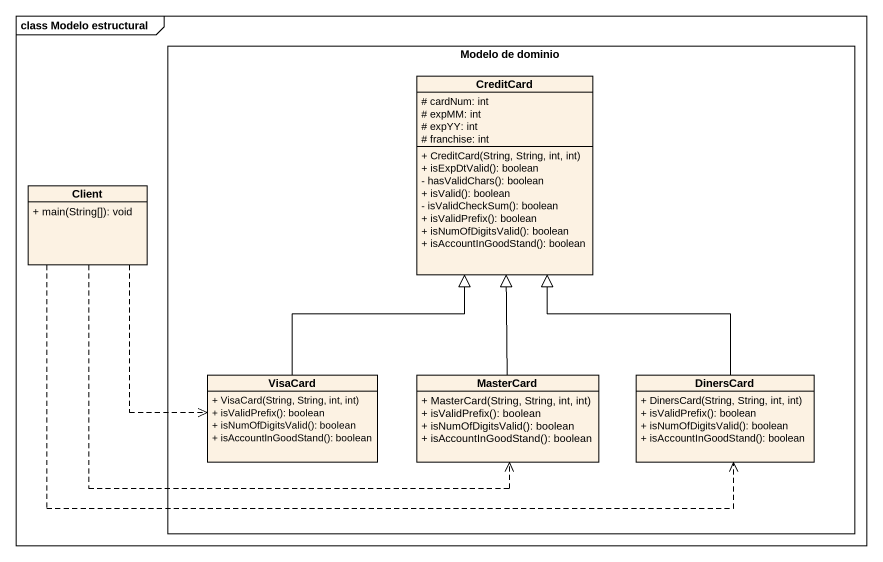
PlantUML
@startuml
mainframe class Modelo estructural
hide circle
hide empty members
skinparam classAttributeIconSize 0
rectangle "Modelo de dominio" as Modelo_de_dominio {
  class CreditCard {
    # cardNum: int
    # expMM: int
    # expYY: int
    # franchise: int
    + CreditCard(String, String, int, int)
    + isExpDtValid(): boolean
    - hasValidChars(): boolean
    + isValid(): boolean
    - isValidCheckSum(): boolean
    + isValidPrefix(): boolean
    + isNumOfDigitsValid(): boolean
    + isAccountInGoodStand(): boolean
  }
  class VisaCard {
    + VisaCard(String, String, int, int)
    + isValidPrefix(): boolean
    + isNumOfDigitsValid(): boolean
    + isAccountInGoodStand(): boolean
  }
  class MasterCard {
    + MasterCard(String, String, int, int)
    + isValidPrefix(): boolean
    + isNumOfDigitsValid(): boolean
    + isAccountInGoodStand(): boolean
  }
  class DinersCard {
    + DinersCard(String, String, int, int)
    + isValidPrefix(): boolean
    + isNumOfDigitsValid(): boolean
    + isAccountInGoodStand(): boolean
  }
}
class Client {
  + main(String[]): void
}
Client ..> VisaCard
Client .right.> MasterCard
Client .right.> DinersCard
VisaCard -up-|> CreditCard
MasterCard -up-|> CreditCard
DinersCard -up-|> CreditCard
@enduml
